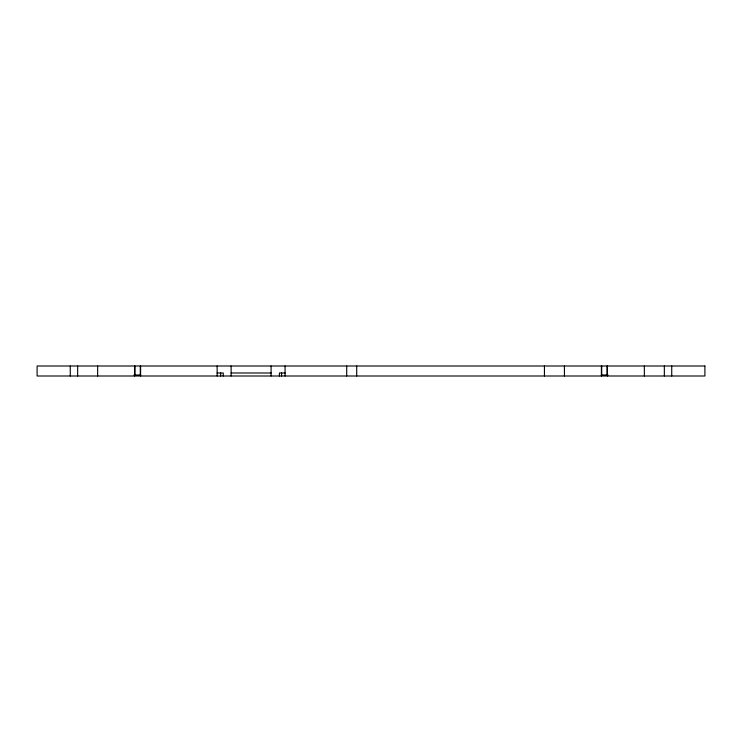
<?xml version="1.0" encoding="UTF-8"?>
<svg xmlns="http://www.w3.org/2000/svg" width="742" height="742" viewBox="0 0 742 742"><rect width="100%" height="100%" fill="white"/><g stroke="black" fill="none" stroke-linecap="round" stroke-linejoin="round"><path stroke-width="1.11" d="M217.137 372.994L223.249 372.994L223.249 375.999M231.124 372.994L271.09 372.994M285.076 372.994L279.4 372.994L279.4 375.999M133.94 374.998L140.609 374.998M601.391 374.998L608.06 374.998M671.733 366.001L671.733 375.999M664.34 366.001L664.34 375.999M644.353 366.001L644.353 375.999M607.392 366.001L607.392 375.999M607.067 366.001L607.067 374.998M601.716 366.001L601.716 374.998M601.391 366.001L601.391 375.999M564.43 366.001L564.43 375.999M544.442 366.001L544.442 375.999M356.698 366.001L356.698 375.999M346.709 366.001L346.709 375.999M285.076 366.001L285.076 375.999M281.57 372.994L281.58 375.999M271.09 366.001L271.09 375.999M231.124 366.001L231.124 375.999M220.634 372.994L220.643 375.999M217.137 366.001L217.137 375.999M140.609 366.001L140.609 375.999M140.284 366.001L140.284 374.998M134.933 366.001L134.933 374.998M134.608 366.001L134.608 375.999M97.647 366.001L97.647 375.999M77.66 366.001L77.66 375.999M70.267 366.001L70.267 375.999M704.9 366.001L37.1 366.001L37.1 375.999L704.9 375.999L704.9 366.001"/></g></svg>
